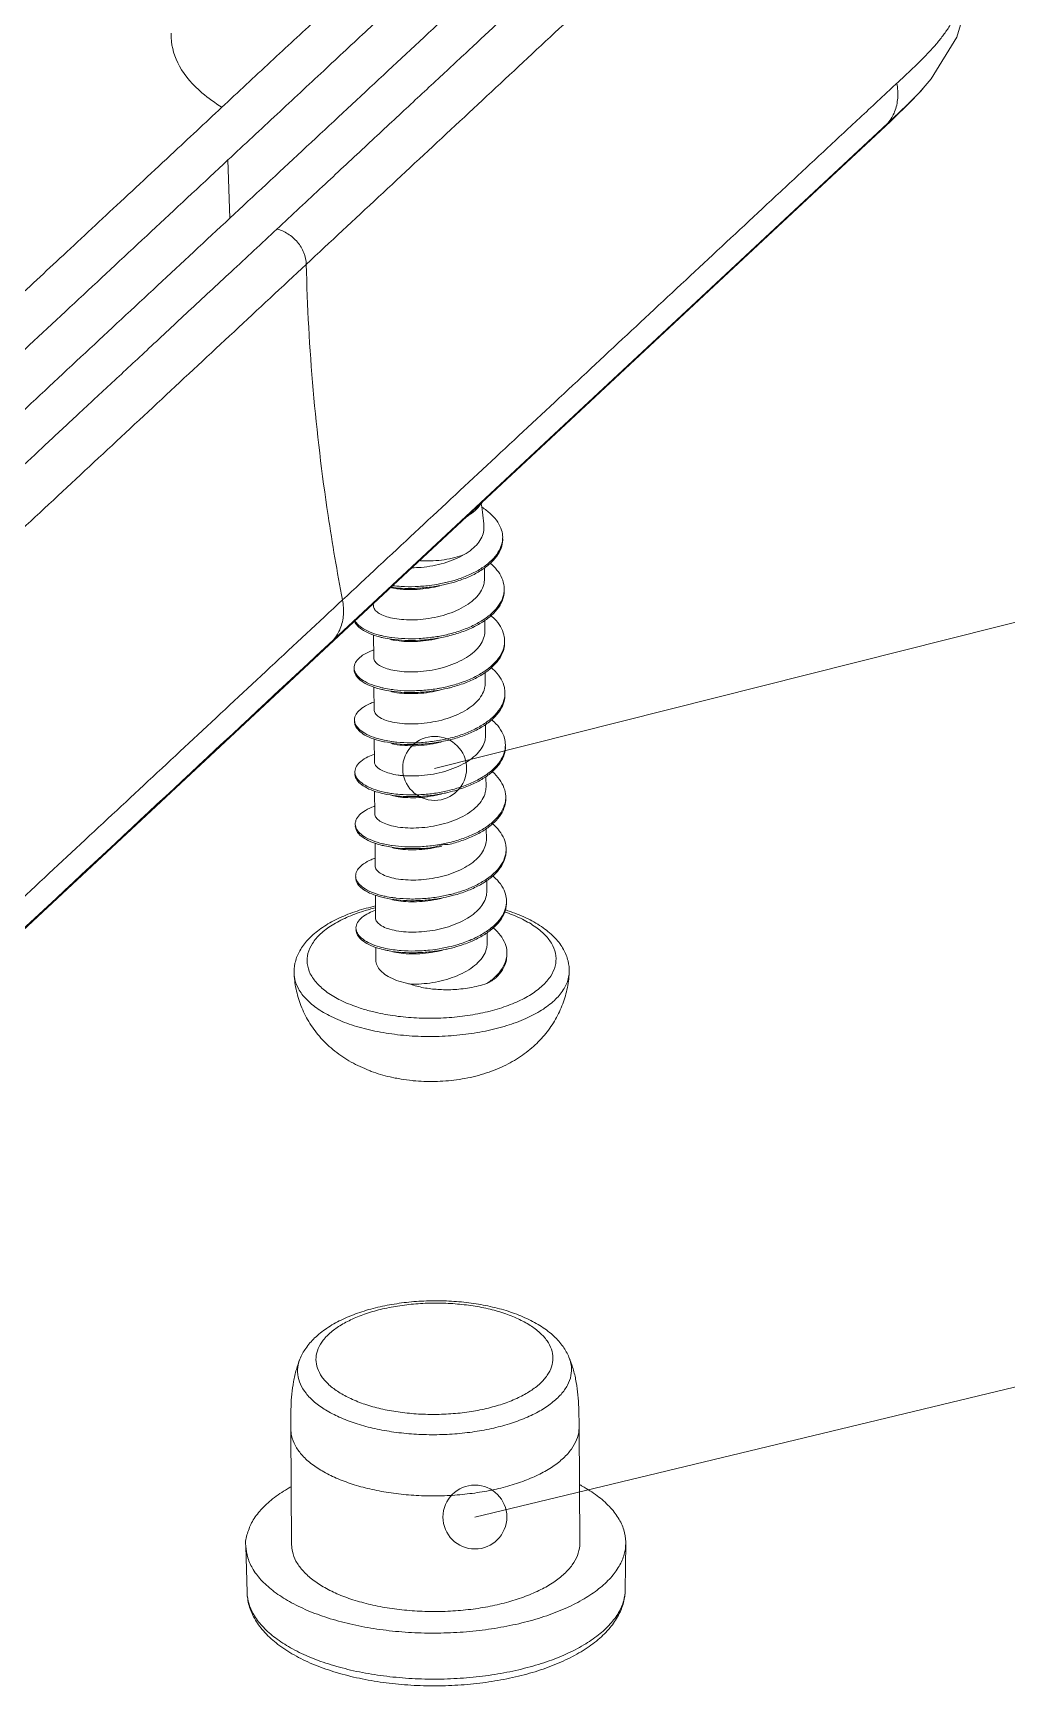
# Model space of a CAD drawing. Header units: millimetres. Extents: x 1204 to 1781, y 423 to 610.
# Drawn here: x 1358.44 to 1366.91, y 438.51 to 452.89 of the extents above; entities that cross this region are included whole.
import ezdxf

# ---------------------------------------------------------------- set-up
doc = ezdxf.new("R2010")
doc.units = ezdxf.units.MM
doc.layers.add('dim', color=82, linetype='Continuous', lineweight=9)
doc.layers.add('from', color=7, linetype='Continuous', lineweight=13)
doc.dimstyles.new('ISO', dxfattribs={"dimscale": 0.6, "dimtxt": 2.5, "dimasz": 2.5, "dimexe": 1.25, "dimexo": 0.625, "dimtad": 0, "dimdsep": 46, "dimtxsty": 'Standard', "dimblk": 'OPEN', "dimcen": 0, "dimclrd": 4, "dimclre": 4, "dimadec": 0, "dimazin": 0, "dimtfac": 1, "dimtofl": 0, "dimtmove": 0, "dimatfit": 3, "dimfxl": 1, "dimarcsym": 0})

# ---------------------------------------------------------------- blocks, each defined once
blk = doc.blocks.new('_Open')
at = {"color": 0, "linetype": 'ByBlock', "lineweight": -2}
for p, q in [((-1, 0.167), (0, 0)), ((-1, -0.167), (0, 0)), ((0, 0), (-1, 0))]:
    blk.add_line(p, q, dxfattribs=at)
blk = doc.blocks.new('*u6')
at = {"color": 7, "linetype": 'Continuous'}
for p, q in [((24.8, 40.766), (24.997, 41.434)), ((24.411, 40.133), (24.8, 40.766)), ((24.259, 39.955), (24.411, 40.133)), ((24.115, 39.801), (24.283, 39.981)), ((24.259, 39.955), (24.283, 39.981)), ((23.788, 39.481), (24.115, 39.801)), ((21.093, 36.968), (23.788, 39.481)), ((23.518, 39.242), (23.749, 39.458)), ((23.749, 39.458), (23.622, 39.325)), ((15.288, 31.572), (23.518, 39.242)), ((23.622, 39.325), (23.621, 39.325)), ((13.676, 38.895), (13.705, 38.006)), ((21.093, 36.968), (6.692, 23.547)), ((17.496, 33.616), (17.496, 33.591)), ((17.592, 32.501), (17.591, 32.67)), ((15.895, 32.091), (15.894, 32.123)), ((17.597, 31.706), (17.596, 31.865)), ((15.288, 31.572), (15.15, 31.444)), ((15.157, 31.436), (15.288, 31.572)), ((15.9, 31.297), (15.898, 31.644)), ((17.603, 30.912), (17.602, 31.073)), ((15.906, 30.503), (15.904, 30.849)), ((17.609, 30.118), (17.608, 30.279)), ((15.912, 29.708), (15.909, 30.053)), ((17.615, 29.323), (17.614, 29.485)), ((15.918, 28.914), (15.915, 29.26)), ((16.061, 29.218), (16.102, 29.21)), ((16.176, 29.192), (16.275, 29.173)), ((17.62, 28.529), (17.619, 28.688)), ((15.923, 28.12), (15.921, 28.467)), ((17.626, 27.735), (17.625, 27.896)), ((15.929, 27.325), (15.927, 27.671)), ((17.632, 26.94), (17.631, 27.102)), ((15.934, 26.68), (15.932, 26.877)), ((16.15, 24.898), (16.23, 24.881)), ((16.488, 24.842), (16.505, 24.84)), ((14.648, 17.756), (14.636, 19.521)), ((19.048, 17.788), (19.035, 19.553)), ((13.968, 17.029), (13.949, 17.738)), ((19.739, 17.071), (19.748, 17.78))]:
    blk.add_line(p, q, dxfattribs=at)
for centre, radius, start, end in [((20.151, 43.763), 5.602, 314.2585, 316.0147), ((21.183, 42.768), 4.169, 316.0055, 317.5557), ((15.071, 33.163), 2.516, 3.0777, 11.0499), ((17.497, 33.132), 0.372, 356.4598, 0.4842), ((16.471, 34.721), 2.338, 280.6508, 283.0327), ((17.5, 32.348), 0.393, 356.5035, 0.3308), ((16.398, 33.266), 1.677, 257.9586, 261.9893), ((16.427, 33.454), 1.867, 261.9238, 262.0977), ((16.481, 33.943), 2.355, 280.5205, 282.9984), ((17.503, 31.553), 0.395, 356.5655, 0.3872), ((16.404, 32.47), 1.674, 257.9323, 261.9656), ((16.487, 33.147), 2.353, 280.504, 282.9866), ((17.516, 30.758), 0.388, 353.1751, 0.4798), ((16.411, 31.687), 1.687, 258.0358, 261.9285), ((16.492, 32.357), 2.358, 280.4923, 282.9701), ((17.529, 29.964), 0.381, 356.5531, 0.5015), ((16.425, 30.94), 1.734, 259.2563, 261.8737), ((16.494, 31.581), 2.376, 280.5581, 282.9485), ((17.53, 29.17), 0.386, 356.4771, 0.3525), ((16.503, 30.772), 2.362, 280.533, 282.9422), ((17.526, 28.376), 0.395, 356.5643, 0.3871), ((15.788, 27.967), 0.163, 180.7249, 198.2109), ((16.398, 29.151), 1.53, 257.1649, 257.8745), ((16.427, 29.294), 1.676, 257.9282, 261.956), ((16.51, 29.97), 2.354, 280.5014, 282.9837), ((17.545, 27.581), 0.382, 356.2707, 0.5018), ((16.434, 28.51), 1.687, 258.0185, 261.9064), ((16.512, 29.197), 2.375, 280.5567, 282.9483), ((17.545, 26.787), 0.388, 356.4786, 0.3409), ((15.14, 26.488), 0.455, 183.193, 187.701), ((16.728, 27.741), 1.451, 256.9103, 259.4785), ((17.188, 27.02), 0.822, 314.0059, 314.2663), ((16.578, 28.704), 2.894, 253.1777, 256.9398), ((16.692, 27.239), 2.404, 249.813, 256.96)]:
    blk.add_arc(centre, radius, start, end, dxfattribs=at)
for points, start_tangent, end_tangent in [([(22.809, 48.956), (22.87, 48.915), (23.067, 48.769), (23.263, 48.601), (23.451, 48.406), (23.622, 48.183), (23.746, 47.967), (23.827, 47.767), (23.873, 47.583), (23.893, 47.413), (23.892, 47.256), (23.875, 47.11), (23.845, 46.98), (23.808, 46.863), (23.764, 46.757), (23.717, 46.66), (23.668, 46.574), (23.62, 46.498), (23.572, 46.429), (23.524, 46.365), (23.474, 46.303), (23.419, 46.24), (23.361, 46.177), (23.3, 46.115), (23.237, 46.056), (23.172, 45.994), (23.097, 45.924), (23.01, 45.844), (22.912, 45.753), (22.806, 45.654), (22.695, 45.55), (22.58, 45.443), (22.463, 45.334), (22.34, 45.219), (22.209, 45.097), (22.066, 44.964), (21.908, 44.817), (21.739, 44.659), (21.557, 44.49), (21.361, 44.307), (21.149, 44.109), (20.92, 43.896), (20.674, 43.666), (20.411, 43.421), (20.129, 43.159), (19.826, 42.876), (19.5, 42.572), (19.147, 42.243), (18.766, 41.888), (18.354, 41.505), (17.911, 41.091), (17.433, 40.646), (16.918, 40.166), (16.362, 39.648), (15.763, 39.09), (15.118, 38.488), (14.422, 37.84)], (0.832527, -0.553985), (-0.731534, -0.681805)), ([(22.202, 48.205), (22.198, 48.122), (22.173, 47.979), (22.133, 47.855), (22.084, 47.744), (22.026, 47.642), (21.958, 47.542), (21.878, 47.443), (21.788, 47.347), (21.689, 47.252), (21.589, 47.159), (21.489, 47.066), (21.386, 46.971), (21.281, 46.873), (21.177, 46.776), (21.07, 46.675), (20.955, 46.569), (20.828, 46.45), (20.686, 46.318), (20.528, 46.171), (20.355, 46.01), (20.165, 45.833), (19.957, 45.638), (19.727, 45.425), (19.475, 45.19), (19.198, 44.931), (18.893, 44.647), (18.559, 44.336), (18.193, 43.995), (17.795, 43.624), (17.362, 43.22), (16.889, 42.779), (16.364, 42.29), (15.776, 41.742), (15.123, 41.133), (14.418, 40.476), (13.675, 39.784), (12.912, 39.072)], (-0.01252, -0.999922), (-0.731534, -0.681805)), ([(13.676, 38.895), (14.426, 39.594), (15.137, 40.257), (15.812, 40.886), (16.456, 41.486), (17.072, 42.06), (17.665, 42.613), (18.232, 43.141), (18.758, 43.632), (19.228, 44.07), (19.645, 44.458), (20.022, 44.809), (20.363, 45.127), (20.667, 45.411), (20.934, 45.66), (21.172, 45.881), (21.389, 46.084), (21.597, 46.277), (21.8, 46.467), (21.993, 46.647), (22.174, 46.815), (22.349, 46.978), (22.522, 47.14), (22.678, 47.304), (22.809, 47.474), (22.912, 47.646), (22.989, 47.823), (23.04, 48.017), (23.058, 48.24), (23.058, 48.264)], (0.731534, 0.681805), (-0.03715, 0.99931)), ([(23.09, 47.381), (23.076, 47.151), (23.012, 46.913), (22.898, 46.678), (22.737, 46.45), (22.639, 46.34), (22.523, 46.225), (22.254, 45.975), (21.976, 45.715), (21.426, 45.202), (20.874, 44.688), (20.323, 44.174), (19.22, 43.146), (18.117, 42.118), (17.014, 41.09), (15.911, 40.062), (13.705, 38.006)], (0.03689, -0.999319), (-0.731534, -0.681805)), ([(24.398, 46.947), (24.379, 46.677), (24.299, 46.379), (24.157, 46.086), (23.955, 45.8), (23.832, 45.661), (23.694, 45.525), (23.418, 45.268), (23.143, 45.011), (22.591, 44.497), (22.04, 43.983), (21.488, 43.469), (20.386, 42.441), (19.283, 41.413), (18.18, 40.385), (17.077, 39.357), (14.871, 37.301)], (0.024049, -0.999711), (-0.731534, -0.681805)), ([(23.885, 40.064), (23.949, 40.124), (24.012, 40.183), (24.074, 40.24), (24.135, 40.298), (24.196, 40.357), (24.257, 40.418), (24.318, 40.48), (24.38, 40.544), (24.44, 40.61), (24.496, 40.674), (24.548, 40.739), (24.598, 40.804), (24.645, 40.87), (24.69, 40.937), (24.734, 41.008), (24.778, 41.086), (24.823, 41.175), (24.868, 41.275), (24.91, 41.389), (24.949, 41.515), (24.979, 41.654), (25, 41.806), (25.005, 41.971), (25.001, 42.06)], (0.730528, 0.682883), (-0.071809, 0.997418)), ([(13.588, 39.696), (13.279, 39.92), (12.935, 40.328), (12.81, 40.761), (12.811, 40.831)], (-0.85046, 0.526039), (0.05591, 0.998436)), ([(15.424, 32.178), (17.63, 34.234), (18.733, 35.262), (19.836, 36.29), (20.938, 37.318), (22.041, 38.346), (22.593, 38.86), (23.144, 39.374), (23.696, 39.888), (23.884, 40.064)], (0.731534, 0.681805), (0.731884, 0.68143)), ([(23.749, 39.458), (23.852, 39.631), (23.899, 39.838), (23.885, 40.064)], (0.64991, 0.760011), (-0.18901, 0.981975)), ([(23.749, 39.458), (23.813, 39.518), (23.876, 39.576), (23.938, 39.633), (23.999, 39.692), (24.061, 39.751)], (0.730769, 0.682624), (0.715697, 0.698411)), ([(12.912, 39.072), (11.978, 38.202), (11.11, 37.393), (10.303, 36.641), (9.552, 35.941), (8.854, 35.291), (8.206, 34.686), (7.603, 34.124), (7.043, 33.603), (6.523, 33.118), (6.041, 32.669), (5.594, 32.252), (5.181, 31.867), (4.8, 31.512), (4.449, 31.185), (4.128, 30.885), (3.783, 30.607), (3.295, 30.329), (2.622, 30.067), (1.757, 29.854), (0.805, 29.737), (-0.106, 29.721), (-0.891, 29.781), (-1.552, 29.889), (-2.147, 30.025)], (-0.731534, -0.681805), (-0.973611, 0.228214)), ([(13.676, 38.894), (11.47, 36.838), (10.367, 35.81), (9.264, 34.783), (8.161, 33.755), (7.058, 32.727), (6.507, 32.213), (5.955, 31.699), (5.404, 31.185), (5.126, 30.926), (4.858, 30.676), (4.731, 30.564), (4.6, 30.462), (4.308, 30.266), (3.973, 30.083), (3.606, 29.918), (2.774, 29.64), (1.846, 29.443), (0.856, 29.334), (-0.159, 29.318), (-0.662, 29.345), (-1.159, 29.396), (-1.552, 29.454)], (-0.731534, -0.681805), (-0.98628, 0.165083)), ([(-1.557, 28.56), (-1.159, 28.502), (-0.66, 28.451), (-0.155, 28.424), (0.865, 28.44), (1.86, 28.549), (2.793, 28.747), (3.629, 29.026), (3.999, 29.193), (4.335, 29.377), (4.629, 29.573), (4.76, 29.676), (4.888, 29.788), (5.156, 30.038), (5.434, 30.298), (5.985, 30.811), (6.536, 31.325), (7.088, 31.839), (8.191, 32.867), (9.294, 33.895), (10.397, 34.923), (11.499, 35.951), (13.705, 38.006)], (0.98617, -0.165736), (0.731535, 0.681804)), ([(14.422, 37.84), (13.724, 37.189), (13.074, 36.584), (12.47, 36.02), (11.908, 35.496), (11.384, 35.009), (10.897, 34.554), (10.444, 34.132), (10.022, 33.739), (9.63, 33.373), (9.265, 33.033), (8.926, 32.717), (8.61, 32.423), (8.314, 32.147), (8.037, 31.889), (7.779, 31.648), (7.539, 31.424), (7.315, 31.216), (7.108, 31.022), (6.915, 30.843), (6.742, 30.682), (6.587, 30.537), (6.446, 30.405), (6.315, 30.283), (6.191, 30.168), (6.077, 30.062), (5.973, 29.965), (5.878, 29.876), (5.793, 29.796), (5.716, 29.725), (5.647, 29.66), (5.583, 29.602), (5.521, 29.547), (5.458, 29.493), (5.392, 29.439), (5.32, 29.384), (5.243, 29.328), (5.161, 29.271), (5.072, 29.212), (4.977, 29.153), (4.874, 29.092), (4.758, 29.027), (4.625, 28.958), (4.47, 28.882), (4.285, 28.798), (4.07, 28.709), (3.827, 28.618), (3.555, 28.527), (3.248, 28.436), (2.894, 28.345), (2.483, 28.257), (2.017, 28.177), (1.539, 28.115), (1.096, 28.074), (0.7, 28.052), (0.342, 28.042), (0.017, 28.042), (-0.284, 28.049), (-0.562, 28.062), (-0.814, 28.079), (-1.038, 28.099), (-1.235, 28.12), (-1.407, 28.14), (-1.559, 28.161), (-1.697, 28.182), (-1.829, 28.203), (-1.96, 28.226), (-2.091, 28.25), (-2.223, 28.276), (-2.353, 28.304), (-2.483, 28.334), (-2.613, 28.364), (-2.743, 28.394), (-2.872, 28.424), (-3.002, 28.455), (-3.141, 28.487), (-3.294, 28.523)], (-0.731534, -0.681805), (-0.974048, 0.22634)), ([(14.871, 37.301), (14.834, 37.476), (14.736, 37.64), (14.591, 37.767), (14.422, 37.84)], (-0.022348, 0.99975), (-0.973942, 0.226795)), ([(14.871, 37.301), (12.665, 35.245), (11.562, 34.217), (10.459, 33.189), (9.356, 32.161), (8.254, 31.134), (7.702, 30.62), (7.151, 30.106), (6.599, 29.592), (6.323, 29.335), (6.048, 29.078), (5.896, 28.945), (5.731, 28.815), (5.362, 28.569), (4.944, 28.34), (4.48, 28.131), (3.435, 27.782), (2.268, 27.534), (1.023, 27.397), (-0.251, 27.377), (-0.884, 27.412), (-1.507, 27.475), (-2.112, 27.566), (-2.407, 27.623), (-2.695, 27.686), (-3.188, 27.8), (-3.517, 27.877)], (-0.731534, -0.681805), (-0.974047, 0.226345)), ([(15.424, 32.178), (15.204, 33.469), (14.871, 37.301)], (-0.188205, 0.98213), (-0.022348, 0.99975)), ([(17.326, 33.453), (17.393, 33.499), (17.496, 33.591)], (0.84906, 0.528296), (0.678429, 0.734666)), ([(17.496, 33.591), (17.556, 33.667)], (0.678429, 0.734666), (0.540358, 0.841435)), ([(17.869, 33.135), (17.852, 33.244), (17.795, 33.365), (17.7, 33.479), (17.571, 33.582), (17.548, 33.597)], (-0.008309, 0.999965), (-0.844996, 0.534772)), ([(16.999, 32.443), (17.174, 32.491), (17.366, 32.565), (17.535, 32.655), (17.674, 32.758), (17.778, 32.872), (17.843, 32.994), (17.868, 33.109)], (0.974215, 0.225621), (0.06169, 0.998095)), ([(17.005, 32.418), (17.175, 32.465), (17.367, 32.538), (17.535, 32.628), (17.674, 32.732), (17.778, 32.846), (17.844, 32.967), (17.869, 33.093), (17.869, 33.109)], (0.973546, 0.22849), (-0.008309, 0.999965)), ([(17.583, 33.298), (17.581, 33.239), (17.55, 33.136), (17.488, 33.04), (17.398, 32.951), (17.283, 32.871)], (0.053137, -0.998587), (-0.86264, -0.505819)), ([(17.283, 32.871), (17.137, 32.799), (16.974, 32.742), (16.801, 32.7), (16.626, 32.676), (16.481, 32.669)], (-0.86264, -0.505819), (-0.999942, -0.010799)), ([(17.283, 32.871), (17.139, 32.825), (16.978, 32.793), (16.807, 32.777), (16.634, 32.777), (16.6, 32.779)], (-0.928693, -0.37085), (-0.997498, 0.070689)), ([(17.893, 32.35), (17.891, 32.383), (17.857, 32.512), (17.781, 32.635), (17.679, 32.738)], (-0.00588, 0.999983), (-0.764456, 0.644676)), ([(16.159, 32.368), (16.22, 32.356), (16.286, 32.346), (16.356, 32.34)], (0.974067, -0.22626), (0.997904, -0.064713)), ([(16.164, 32.373), (16.321, 32.358), (16.531, 32.355), (16.749, 32.372), (16.966, 32.409), (17.005, 32.418)], (0.990585, -0.136898), (0.973546, 0.22849)), ([(16.19, 32.396), (16.32, 32.384), (16.531, 32.382), (16.749, 32.399), (16.904, 32.423)], (0.992381, -0.123204), (0.982745, 0.184965)), ([(16.356, 32.34), (16.52, 32.338), (16.696, 32.353), (16.871, 32.385), (16.908, 32.394)], (0.997904, -0.064713), (0.968584, 0.248686)), ([(17.592, 32.501), (17.58, 32.412), (17.533, 32.304), (17.452, 32.204), (17.34, 32.114), (17.201, 32.034), (17.042, 31.969), (16.873, 31.921), (16.698, 31.89), (16.524, 31.875), (16.359, 31.878)], (0.00603, -0.999982), (-0.997819, 0.066006)), ([(17.011, 31.648), (17.037, 31.654), (17.247, 31.717), (17.438, 31.798), (17.602, 31.895), (17.734, 32.005), (17.828, 32.126), (17.881, 32.253), (17.892, 32.324)], (0.974346, 0.225056), (0.06089, 0.998144)), ([(17.016, 31.623), (17.037, 31.628), (17.247, 31.69), (17.438, 31.771), (17.603, 31.868), (17.734, 31.979), (17.829, 32.1), (17.882, 32.227), (17.893, 32.324)], (0.973876, 0.227078), (-0.00588, 0.999983)), ([(15.424, 32.178), (13.218, 30.122), (12.115, 29.094), (11.012, 28.067), (9.909, 27.039), (8.807, 26.011), (8.255, 25.497), (7.704, 24.983), (7.152, 24.469), (6.963, 24.293)], (-0.731534, -0.681805), (-0.731185, -0.68218)), ([(15.288, 31.572), (15.391, 31.745), (15.438, 31.952), (15.424, 32.178)], (0.650003, 0.759932), (-0.188205, 0.98213)), ([(16.359, 31.878), (16.219, 31.894), (16.099, 31.923), (16.003, 31.962), (15.936, 32.008), (15.901, 32.06), (15.895, 32.091)], (-0.997819, 0.066006), (-0.013631, 0.999907)), ([(15.606, 31.856), (15.636, 31.803), (15.716, 31.73), (15.835, 31.666), (15.988, 31.614), (16.043, 31.601)], (0.349807, -0.936822), (0.977029, -0.213107)), ([(15.614, 31.864), (15.636, 31.829), (15.716, 31.756), (15.834, 31.692), (15.988, 31.641), (16.048, 31.627)], (0.454912, -0.890537), (0.977756, -0.209747)), ([(17.899, 31.556), (17.894, 31.613), (17.852, 31.741), (17.769, 31.863), (17.688, 31.941)], (-0.006775, 0.999977), (-0.761418, 0.648262)), ([(16.043, 31.601), (16.17, 31.579), (16.374, 31.561), (16.592, 31.563), (16.816, 31.585), (17.016, 31.623)], (0.977029, -0.213107), (0.973876, 0.227078)), ([(16.158, 31.575), (16.213, 31.563), (16.361, 31.546)], (0.972641, -0.232312), (0.997819, -0.066006)), ([(16.17, 31.605), (16.374, 31.588), (16.592, 31.589), (16.816, 31.612), (16.911, 31.627)], (0.990504, -0.137487), (0.983165, 0.182719)), ([(16.361, 31.546), (16.526, 31.543), (16.7, 31.557), (16.875, 31.589), (16.917, 31.599)], (0.997819, -0.066006), (0.969138, 0.246521)), ([(17.597, 31.707), (17.587, 31.622), (17.541, 31.513), (17.46, 31.413), (17.348, 31.321), (17.211, 31.242), (17.053, 31.176), (16.882, 31.127), (16.704, 31.095), (16.53, 31.081), (16.365, 31.083)], (0.00605, -0.999982), (-0.997819, 0.066006)), ([(15.15, 31.444), (11.057, 27.628), (8.941, 25.657), (7.884, 24.671), (7.355, 24.178), (6.826, 23.686)], (-0.731536, -0.681803), (-0.732118, -0.681178)), ([(15.899, 31.414), (15.854, 31.397), (15.731, 31.333), (15.648, 31.259), (15.606, 31.18), (15.602, 31.142)], (-0.940252, -0.340478), (0.008611, -0.999963)), ([(16.365, 31.083), (16.224, 31.1), (16.104, 31.129), (16.009, 31.167), (15.942, 31.214), (15.906, 31.265), (15.901, 31.297)], (-0.997819, 0.066006), (-0.013631, 0.999907)), ([(17.016, 30.854), (17.082, 30.87), (17.289, 30.936), (17.476, 31.02), (17.635, 31.12), (17.76, 31.232), (17.847, 31.355), (17.892, 31.483), (17.898, 31.529)], (0.974387, 0.224879), (0.059898, 0.998205)), ([(17.021, 30.828), (17.082, 30.843), (17.289, 30.909), (17.476, 30.993), (17.635, 31.093), (17.76, 31.206), (17.847, 31.328), (17.892, 31.456), (17.899, 31.529)], (0.973872, 0.227099), (-0.006775, 0.999977)), ([(15.602, 31.142), (15.608, 31.099)], (0.008611, -0.999963), (0.276115, -0.961125)), ([(15.602, 31.115), (15.608, 31.073), (15.653, 30.995), (15.741, 30.923), (15.866, 30.861), (16.025, 30.812), (16.049, 30.807)], (0.008611, -0.999963), (0.977047, -0.213022)), ([(15.608, 31.099), (15.653, 31.021), (15.74, 30.949), (15.866, 30.887), (16.025, 30.839), (16.053, 30.832)], (0.276115, -0.961125), (0.977691, -0.210049)), ([(17.904, 30.761), (17.895, 30.842), (17.846, 30.969), (17.755, 31.09), (17.694, 31.147)], (-0.008081, 0.999967), (-0.761502, 0.648163)), ([(16.049, 30.807), (16.212, 30.78), (16.419, 30.766), (16.639, 30.771), (16.863, 30.797), (17.021, 30.828)], (0.977047, -0.213022), (0.973872, 0.227099)), ([(16.164, 30.781), (16.219, 30.769), (16.367, 30.751)], (0.97265, -0.232275), (0.997819, -0.066006)), ([(16.169, 30.812), (16.211, 30.806), (16.419, 30.792), (16.638, 30.798), (16.862, 30.823), (16.916, 30.833)], (0.990044, -0.140755), (0.983213, 0.182461)), ([(16.367, 30.751), (16.532, 30.749), (16.707, 30.763), (16.885, 30.795), (16.922, 30.804)], (0.997819, -0.066006), (0.969139, 0.246516)), ([(17.603, 30.912), (17.594, 30.831), (17.549, 30.724), (17.471, 30.623), (17.359, 30.53), (17.221, 30.449), (17.065, 30.384), (16.895, 30.335), (16.715, 30.302), (16.536, 30.287), (16.371, 30.289)], (0.005799, -0.999983), (-0.997819, 0.066006)), ([(15.904, 30.62), (15.834, 30.592), (15.719, 30.525), (15.643, 30.451), (15.609, 30.371), (15.607, 30.348)], (-0.940307, -0.340329), (0.015068, -0.999886)), ([(17.021, 30.059), (17.127, 30.086), (17.331, 30.156), (17.513, 30.243), (17.666, 30.345), (17.785, 30.46), (17.864, 30.583), (17.902, 30.712)], (0.974445, 0.224624), (0.119177, 0.992873)), ([(17.027, 30.034), (17.127, 30.06), (17.331, 30.129), (17.513, 30.216), (17.666, 30.318), (17.785, 30.433), (17.864, 30.557), (17.902, 30.686), (17.904, 30.735)], (0.973881, 0.227059), (-0.008081, 0.999967)), ([(15.607, 30.348), (15.619, 30.29)], (0.015068, -0.999886), (0.361487, -0.932377)), ([(15.608, 30.321), (15.619, 30.264), (15.672, 30.187), (15.766, 30.116), (15.898, 30.057), (16.055, 30.012)], (0.015068, -0.999886), (0.977118, -0.2127)), ([(15.619, 30.29), (15.672, 30.213), (15.766, 30.143), (15.898, 30.083), (16.062, 30.037)], (0.361487, -0.932377), (0.978106, -0.208107)), ([(16.371, 30.289), (16.221, 30.307), (16.093, 30.34), (15.995, 30.384), (15.934, 30.435), (15.907, 30.491), (15.906, 30.503)], (-0.997819, 0.066006), (0.008536, 0.999964)), ([(17.91, 29.967), (17.895, 30.071), (17.838, 30.197), (17.74, 30.316), (17.7, 30.352)], (-0.008602, 0.999963), (-0.760667, 0.649142)), ([(16.055, 30.012), (16.063, 30.011), (16.254, 29.981), (16.464, 29.971), (16.685, 29.98), (16.909, 30.01), (17.027, 30.034)], (0.977118, -0.2127), (0.973881, 0.227059)), ([(16.175, 30.017), (16.254, 30.008), (16.464, 29.997), (16.685, 30.006), (16.909, 30.036), (16.922, 30.038)], (0.989978, -0.141223), (0.983246, 0.182284)), ([(16.376, 29.495), (16.542, 29.492), (16.721, 29.507), (16.9, 29.54), (17.07, 29.589), (17.228, 29.656), (17.368, 29.737), (17.478, 29.831), (17.556, 29.931), (17.6, 30.038), (17.609, 30.118)], (0.997819, -0.066006), (-0.00593, 0.999982)), ([(15.91, 29.826), (15.811, 29.784), (15.705, 29.715), (15.638, 29.64), (15.613, 29.56), (15.613, 29.553)], (-0.940562, -0.339622), (0.012018, -0.999928)), ([(16.17, 29.986), (16.223, 29.975), (16.373, 29.957)], (0.972663, -0.232222), (0.997819, -0.066006)), ([(16.373, 29.957), (16.538, 29.954), (16.717, 29.969), (16.897, 30.002), (16.928, 30.01)], (0.997819, -0.066006), (0.969139, 0.246515)), ([(17.027, 29.265), (17.171, 29.303), (17.371, 29.376), (17.549, 29.466), (17.696, 29.571), (17.808, 29.687), (17.88, 29.812), (17.909, 29.941)], (0.974508, 0.224352), (0.060281, 0.998181)), ([(17.033, 29.24), (17.171, 29.277), (17.372, 29.349), (17.549, 29.439), (17.696, 29.544), (17.808, 29.661), (17.88, 29.786), (17.91, 29.915), (17.91, 29.941)], (0.973895, 0.226999), (-0.008602, 0.999963)), ([(15.613, 29.553), (15.616, 29.528)], (0.012018, -0.999928), (0.18131, -0.983426)), ([(15.613, 29.527), (15.632, 29.453), (15.693, 29.377), (15.795, 29.309), (15.933, 29.252), (16.061, 29.218)], (0.011856, -0.99993), (0.977113, -0.212722)), ([(15.616, 29.528), (15.632, 29.48), (15.693, 29.404), (15.795, 29.336), (15.932, 29.279), (16.102, 29.236)], (0.18131, -0.983426), (0.982405, -0.186763)), ([(16.273, 29.505), (16.144, 29.532), (16.039, 29.57), (15.964, 29.616), (15.922, 29.667), (15.912, 29.708)], (-0.98997, 0.141276), (-0.021175, 0.999776)), ([(17.916, 29.173), (17.916, 29.185), (17.889, 29.313), (17.82, 29.437), (17.712, 29.553), (17.708, 29.556)], (-0.006323, 0.99998), (-0.759175, 0.650886)), ([(16.376, 29.495), (16.341, 29.498), (16.306, 29.501), (16.273, 29.505)], (-0.997819, 0.066006), (-0.98997, 0.141276)), ([(17.615, 29.323), (17.604, 29.239), (17.558, 29.13), (17.478, 29.031), (17.366, 28.938), (17.226, 28.857), (17.067, 28.792), (16.898, 28.744), (16.723, 28.712), (16.547, 28.698), (16.382, 28.7)], (0.005988, -0.999982), (-0.997819, 0.066006)), ([(15.917, 29.032), (15.907, 29.028), (15.776, 28.967), (15.683, 28.896), (15.63, 28.818), (15.619, 28.759)], (-0.940576, -0.339582), (-0.000797, -1)), ([(16.102, 29.21), (16.297, 29.184), (16.509, 29.176), (16.732, 29.189), (16.955, 29.223), (17.033, 29.24)], (0.982405, -0.186763), (0.973895, 0.226999)), ([(16.18, 29.223), (16.297, 29.21), (16.509, 29.203), (16.731, 29.216), (16.93, 29.244)], (0.989909, -0.141705), (0.983056, 0.183304)), ([(16.275, 29.173), (16.309, 29.169), (16.343, 29.165), (16.379, 29.163)], (0.98997, -0.141276), (0.997819, -0.066006)), ([(16.379, 29.163), (16.545, 29.16), (16.723, 29.175), (16.902, 29.208), (16.934, 29.216)], (0.997819, -0.066006), (0.969138, 0.246518)), ([(17.032, 28.47), (17.243, 28.53), (17.436, 28.608), (17.603, 28.702), (17.74, 28.811), (17.839, 28.929), (17.899, 29.055), (17.915, 29.147)], (0.974571, 0.224077), (0.061282, 0.998121)), ([(17.039, 28.445), (17.246, 28.505), (17.439, 28.583), (17.606, 28.677), (17.742, 28.786), (17.841, 28.905), (17.9, 29.031), (17.916, 29.146)], (0.97389, 0.22702), (-0.006233, 0.999981)), ([(16.382, 28.7), (16.234, 28.718), (16.109, 28.75), (16.012, 28.793), (15.948, 28.843), (15.919, 28.899), (15.918, 28.914)], (-0.997819, 0.066006), (0.008494, 0.999964)), ([(17.922, 28.378), (17.917, 28.435), (17.876, 28.562), (17.793, 28.684), (17.712, 28.763)], (-0.006775, 0.999977), (-0.760757, 0.649037)), ([(15.619, 28.759), (15.62, 28.738), (15.621, 28.734)], (-0.000797, -1), (0.172151, -0.985071)), ([(15.619, 28.732), (15.621, 28.709), (15.655, 28.63), (15.732, 28.557), (15.847, 28.493), (15.997, 28.441), (16.066, 28.424)], (-0.000447, -1), (0.977037, -0.213069)), ([(15.621, 28.734), (15.654, 28.659), (15.729, 28.585), (15.844, 28.52), (15.993, 28.468), (16.072, 28.449)], (0.172151, -0.985071), (0.977819, -0.209453)), ([(17.62, 28.529), (17.618, 28.487), (17.589, 28.385), (17.529, 28.287), (17.44, 28.195), (17.324, 28.113), (17.188, 28.043), (17.036, 27.985), (16.873, 27.943), (16.707, 27.915), (16.543, 27.903), (16.388, 27.906)], (0.007762, -0.99997), (-0.997819, 0.066006)), ([(16.066, 28.424), (16.176, 28.404), (16.377, 28.384), (16.593, 28.384), (16.815, 28.404), (17.036, 28.445), (17.039, 28.445)], (0.977037, -0.213069), (0.97389, 0.22702)), ([(16.072, 28.449), (16.172, 28.431), (16.184, 28.429)], (0.977819, -0.209453), (0.989828, -0.142266)), ([(16.181, 28.398), (16.236, 28.386), (16.384, 28.368)], (0.97264, -0.232317), (0.997819, -0.066006)), ([(16.184, 28.429), (16.373, 28.411), (16.588, 28.411), (16.811, 28.43), (16.934, 28.45)], (0.989828, -0.142266), (0.983129, 0.182911)), ([(16.384, 28.368), (16.549, 28.366), (16.725, 28.38), (16.901, 28.412), (16.94, 28.421)], (0.997819, -0.066006), (0.969137, 0.246521)), ([(17.039, 27.676), (17.112, 27.694), (17.317, 27.76), (17.502, 27.844), (17.66, 27.944), (17.784, 28.056), (17.87, 28.178), (17.915, 28.305), (17.921, 28.352)], (0.974397, 0.224835), (0.059918, 0.998203)), ([(17.044, 27.651), (17.12, 27.67), (17.325, 27.737), (17.509, 27.821), (17.665, 27.921), (17.788, 28.034), (17.873, 28.156), (17.916, 28.283), (17.922, 28.352)], (0.973874, 0.227088), (-0.007023, 0.999975)), ([(15.922, 28.237), (15.863, 28.214), (15.745, 28.149), (15.665, 28.075), (15.628, 27.996), (15.625, 27.964)], (-0.940261, -0.340453), (0.012014, -0.999928)), ([(15.924, 28.12), (15.925, 28.103), (15.954, 28.048), (16.018, 27.998), (16.114, 27.955), (16.24, 27.924), (16.388, 27.906)], (-0.008269, -0.999966), (0.997819, -0.066006)), ([(15.625, 27.938), (15.634, 27.886), (15.684, 27.808), (15.776, 27.738), (15.904, 27.678), (16.065, 27.631), (16.072, 27.629)], (0.013549, -0.999908), (0.97708, -0.212872)), ([(15.633, 27.916), (15.681, 27.838), (15.771, 27.767), (15.898, 27.706), (16.058, 27.659)], (0.313098, -0.949721), (0.975008, -0.22217)), ([(17.927, 27.584), (17.913, 27.685), (17.857, 27.811), (17.761, 27.929), (17.717, 27.969)], (-0.008591, 0.999963), (-0.761202, 0.648515)), ([(15.927, 27.507), (15.787, 27.472), (15.507, 27.38), (15.257, 27.264), (15.043, 27.125), (14.875, 26.969), (14.761, 26.802), (14.699, 26.633), (14.686, 26.463)], (-0.974912, -0.222591), (0.058007, -0.998316)), ([(16.072, 27.629), (16.253, 27.6), (16.461, 27.588), (16.68, 27.595), (16.902, 27.622), (17.044, 27.651)], (0.97708, -0.212872), (0.973874, 0.227088)), ([(16.187, 27.603), (16.242, 27.592), (16.39, 27.574)], (0.972642, -0.232309), (0.997819, -0.066006)), ([(16.192, 27.634), (16.245, 27.628), (16.452, 27.614), (16.671, 27.621), (16.894, 27.647), (16.939, 27.655)], (0.990026, -0.140883), (0.983221, 0.18242)), ([(16.39, 27.574), (16.555, 27.571), (16.729, 27.586), (16.904, 27.617), (16.945, 27.627)], (0.997819, -0.066006), (0.969138, 0.24652)), ([(17.626, 27.735), (17.624, 27.692), (17.595, 27.59), (17.535, 27.492), (17.445, 27.401), (17.33, 27.319), (17.194, 27.248), (17.041, 27.191), (16.879, 27.148), (16.713, 27.121), (16.549, 27.109), (16.394, 27.112)], (0.007762, -0.99997), (-0.997819, 0.066006)), ([(17.044, 26.882), (17.19, 26.921), (17.39, 26.993), (17.566, 27.083), (17.713, 27.187), (17.824, 27.303), (17.896, 27.427), (17.927, 27.556)], (0.974512, 0.224334), (0.065215, 0.997871)), ([(17.05, 26.856), (17.203, 26.898), (17.401, 26.971), (17.576, 27.062), (17.72, 27.167), (17.83, 27.283), (17.899, 27.408), (17.927, 27.536), (17.927, 27.557)], (0.973899, 0.226981), (-0.008501, 0.999964)), ([(15.927, 27.479), (15.746, 27.429), (15.486, 27.331), (15.264, 27.214), (15.089, 27.081), (14.966, 26.936), (14.897, 26.783), (14.886, 26.627), (14.933, 26.473), (15.036, 26.326), (15.192, 26.189), (15.396, 26.068), (15.643, 25.966), (15.74, 25.934)], (-0.971732, -0.236088), (0.956959, -0.290223)), ([(15.928, 27.443), (15.824, 27.398), (15.719, 27.33), (15.653, 27.254), (15.63, 27.174), (15.63, 27.17)], (-0.940605, -0.339502), (0.010112, -0.999949)), ([(17.901, 27.415), (17.925, 27.407), (18.171, 27.304), (18.376, 27.183), (18.532, 27.046), (18.635, 26.899), (18.681, 26.745), (18.67, 26.589), (18.602, 26.437), (18.478, 26.292), (18.303, 26.158), (18.082, 26.041), (17.821, 25.944), (17.529, 25.869), (17.214, 25.819), (16.886, 25.795), (16.555, 25.798), (16.231, 25.828), (15.924, 25.885)], (0.947889, -0.318601), (-0.973942, 0.226795)), ([(15.929, 27.325), (15.93, 27.312), (15.958, 27.256), (16.02, 27.205), (16.117, 27.162), (16.245, 27.13), (16.394, 27.112)], (-0.00926, -0.999957), (0.997819, -0.066006)), ([(18.885, 26.493), (18.867, 26.668), (18.798, 26.843), (18.672, 27.014), (18.488, 27.173), (18.256, 27.31), (17.987, 27.421), (17.908, 27.447)], (0.043559, 0.999051), (-0.954639, 0.297765)), ([(15.63, 27.17), (15.633, 27.145)], (0.010112, -0.999949), (0.181422, -0.983405)), ([(15.63, 27.144), (15.63, 27.142), (15.654, 27.062), (15.719, 26.987), (15.824, 26.92), (15.965, 26.864), (16.078, 26.835)], (0.005831, -0.999983), (0.977099, -0.212785)), ([(15.633, 27.145), (15.651, 27.094), (15.713, 27.018), (15.816, 26.951), (15.955, 26.894), (16.084, 26.86)], (0.181422, -0.983405), (0.978033, -0.208451)), ([(17.933, 26.79), (17.933, 26.806), (17.905, 26.935), (17.834, 27.058), (17.726, 27.173)], (-0.006108, 0.999981), (-0.75866, 0.651487)), ([(16.078, 26.835), (16.137, 26.823), (16.333, 26.799), (16.546, 26.794), (16.767, 26.808), (16.989, 26.843), (17.05, 26.856)], (0.977099, -0.212785), (0.973899, 0.226981)), ([(16.193, 26.809), (16.246, 26.798), (16.396, 26.779)], (0.972657, -0.232245), (0.997819, -0.066006)), ([(16.197, 26.84), (16.32, 26.826), (16.532, 26.82), (16.753, 26.833), (16.947, 26.861)], (0.989896, -0.141799), (0.983059, 0.183288)), ([(16.396, 26.779), (16.561, 26.777), (16.736, 26.791), (16.915, 26.824), (16.951, 26.833)], (0.997819, -0.066006), (0.969139, 0.246515)), ([(17.632, 26.94), (17.626, 26.874), (17.587, 26.769), (17.516, 26.669), (17.414, 26.577), (17.285, 26.496), (17.136, 26.428), (16.973, 26.375), (16.801, 26.338), (16.629, 26.318), (16.463, 26.314)], (0.006475, -0.999979), (-0.999677, 0.025432)), ([(17.761, 26.432), (17.86, 26.551), (17.917, 26.677), (17.932, 26.763)], (0.716101, 0.697996), (0.061271, 0.998121)), ([(17.771, 26.414), (17.866, 26.534), (17.92, 26.66), (17.933, 26.763)], (0.704796, 0.70941), (-0.005853, 0.999983)), ([(18.885, 26.493), (18.87, 26.395), (18.794, 26.226), (18.658, 26.066), (18.464, 25.918), (18.22, 25.789), (17.932, 25.681), (17.609, 25.598), (17.261, 25.543), (16.899, 25.517), (16.533, 25.52), (16.175, 25.554), (15.835, 25.616)], (-0.044438, -0.999012), (-0.973942, 0.226795)), ([(16.399, 26.328), (16.249, 26.372), (16.123, 26.431), (16.026, 26.501), (15.962, 26.579), (15.935, 26.661), (15.934, 26.68)], (-0.973942, 0.226795), (-0.003543, 0.999994)), ([(16.505, 24.84), (16.831, 24.828), (17.166, 24.854), (17.502, 24.922), (17.816, 25.032), (18.08, 25.17), (18.312, 25.34), (18.505, 25.535), (18.66, 25.751), (18.774, 25.981), (18.85, 26.229), (18.885, 26.493)], (0.995487, -0.094895), (0.043559, 0.999051)), ([(14.686, 26.463), (14.722, 26.208), (14.803, 25.955), (14.927, 25.714), (15.095, 25.492), (15.306, 25.293), (15.556, 25.125), (15.833, 24.995), (15.863, 24.983)], (0.058007, -0.998316), (0.938133, -0.346275)), ([(14.689, 26.427), (14.74, 26.267), (14.853, 26.104), (15.026, 25.953), (15.252, 25.819), (15.524, 25.705), (15.835, 25.616)], (0.133977, -0.990984), (0.973942, -0.226795)), ([(16.463, 26.314), (16.558, 26.284), (16.663, 26.26), (16.772, 26.243), (16.881, 26.233), (16.991, 26.228), (17.107, 26.23), (17.231, 26.24), (17.365, 26.258), (17.5, 26.286), (17.626, 26.323)], (0.938571, -0.345087), (0.948545, 0.316643)), ([(17.626, 26.323), (17.759, 26.429)], (0.829352, 0.558726), (0.719266, 0.694734)), ([(17.626, 26.323), (17.666, 26.344), (17.703, 26.367), (17.738, 26.39), (17.771, 26.414)], (0.890327, 0.455321), (0.784328, 0.620346)), ([(16.23, 24.881), (16.319, 24.864), (16.488, 24.842)], (0.980648, -0.195781), (0.995186, -0.098004)), ([(17.716, 21.386), (17.426, 21.441), (17.126, 21.472), (16.82, 21.481), (16.514, 21.468), (16.215, 21.431), (15.926, 21.373), (15.654, 21.291), (15.404, 21.187), (15.182, 21.06), (14.999, 20.913), (14.862, 20.754), (14.774, 20.591)], (-0.973942, 0.226795), (-0.372206, -0.92815)), ([(16.009, 19.833), (15.767, 19.901), (15.551, 19.987), (15.367, 20.087), (15.218, 20.2), (15.109, 20.322), (15.042, 20.451), (15.019, 20.584), (15.041, 20.717), (15.107, 20.848), (15.215, 20.972), (15.363, 21.086), (15.547, 21.189), (15.762, 21.277), (16.004, 21.348), (16.266, 21.401), (16.542, 21.434), (16.825, 21.446), (17.108, 21.437), (17.384, 21.408), (17.646, 21.359)], (-0.973942, 0.226795), (0.973942, -0.226795)), ([(17.646, 21.359), (17.888, 21.291), (18.104, 21.205), (18.289, 21.105), (18.438, 20.992), (18.547, 20.87), (18.614, 20.741), (18.636, 20.608), (18.615, 20.475), (18.549, 20.344), (18.441, 20.22), (18.293, 20.106), (18.109, 20.003), (17.893, 19.915), (17.652, 19.844), (17.39, 19.791), (17.114, 19.758), (16.831, 19.746), (16.548, 19.755), (16.272, 19.784), (16.009, 19.833)], (0.973942, -0.226795), (-0.973942, 0.226795)), ([(18.881, 20.62), (18.79, 20.783), (18.651, 20.941), (18.464, 21.086), (18.24, 21.209), (17.988, 21.309), (17.716, 21.386)], (-0.385594, 0.922669), (-0.973942, 0.226795)), ([(14.774, 20.591), (14.72, 20.433), (14.677, 20.247), (14.651, 20.058), (14.638, 19.868), (14.635, 19.683), (14.636, 19.521)], (-0.37215, -0.928173), (0.007176, -0.999974)), ([(15.883, 19.538), (15.615, 19.612), (15.375, 19.705), (15.167, 19.814), (14.997, 19.936), (14.867, 20.069), (14.781, 20.209), (14.741, 20.355), (14.747, 20.502), (14.774, 20.591)], (-0.973942, 0.226795), (0.37225, 0.928132)), ([(18.881, 20.62), (18.917, 20.485), (18.911, 20.338), (18.858, 20.193), (18.76, 20.053), (18.618, 19.921), (18.437, 19.8), (18.219, 19.693), (17.971, 19.603), (17.697, 19.53), (17.404, 19.478), (17.098, 19.446), (16.786, 19.437), (16.475, 19.449), (16.171, 19.483), (15.883, 19.538)], (0.384813, -0.922994), (-0.973942, 0.226795)), ([(19.035, 19.553), (19.034, 19.714), (19.028, 19.9), (19.012, 20.091), (18.983, 20.282), (18.937, 20.466), (18.881, 20.62)], (-0.00729, 0.999973), (-0.385527, 0.922696)), ([(14.636, 19.521), (14.647, 19.42), (14.701, 19.275), (14.798, 19.135), (14.937, 19.003), (15.115, 18.883), (15.328, 18.775), (15.571, 18.684), (15.84, 18.609)], (0.008087, -0.999967), (0.973942, -0.226795)), ([(19.035, 19.553), (19.034, 19.507), (18.998, 19.36), (18.919, 19.217), (18.797, 19.08), (18.636, 18.953), (18.437, 18.837), (18.207, 18.736), (17.948, 18.651), (17.666, 18.584), (17.368, 18.537), (17.059, 18.509), (16.745, 18.503), (16.433, 18.518), (16.129, 18.554), (15.84, 18.609)], (0.008087, -0.999967), (-0.973942, 0.226795)), ([(19.043, 18.675), (19.082, 18.653), (19.313, 18.504), (19.498, 18.34), (19.634, 18.166), (19.718, 17.985), (19.748, 17.8), (19.748, 17.78)], (0.880401, -0.47423), (-0.013066, -0.999915)), ([(14.641, 18.643), (14.583, 18.61), (14.358, 18.456), (14.179, 18.289), (14.049, 18.112), (13.972, 17.929), (13.948, 17.744), (13.949, 17.738)], (-0.873357, -0.48708), (0.027159, -0.999631)), ([(13.949, 17.738), (13.979, 17.558), (14.063, 17.377), (14.198, 17.203), (14.383, 17.04), (14.614, 16.89), (14.887, 16.756), (15.196, 16.642), (15.536, 16.549)], (0.027159, -0.999631), (0.973942, -0.226795)), ([(14.648, 17.756), (14.66, 17.654), (14.714, 17.509), (14.811, 17.37), (14.95, 17.238), (15.128, 17.117), (15.34, 17.01), (15.584, 16.918), (15.853, 16.844)], (0.008005, -0.999968), (0.973942, -0.226795)), ([(19.748, 17.78), (19.724, 17.614), (19.647, 17.431), (19.518, 17.254), (19.339, 17.087), (19.113, 16.933), (18.846, 16.795), (18.541, 16.674), (18.204, 16.574), (17.843, 16.497), (17.462, 16.443), (17.071, 16.414), (16.675, 16.41), (16.282, 16.431), (15.9, 16.478), (15.536, 16.549)], (-0.013066, -0.999915), (-0.973942, 0.226795)), ([(19.048, 17.787), (19.046, 17.741), (19.011, 17.595), (18.932, 17.451), (18.81, 17.315), (18.648, 17.187), (18.45, 17.072), (18.219, 16.971), (17.961, 16.886), (17.679, 16.819), (17.381, 16.771), (17.072, 16.744), (16.758, 16.738), (16.446, 16.753), (16.142, 16.788), (15.853, 16.844)], (0.008005, -0.999968), (-0.973942, 0.226795)), ([(13.968, 17.029), (13.998, 16.85), (14.081, 16.67), (14.216, 16.497), (14.4, 16.334), (14.63, 16.185), (14.902, 16.052), (15.209, 15.938), (15.548, 15.845)], (0.027184, -0.99963), (0.973942, -0.226795)), ([(13.968, 17.029), (13.998, 16.832), (14.08, 16.634), (14.218, 16.441), (14.41, 16.259), (14.651, 16.094), (14.933, 15.952), (15.249, 15.833), (15.593, 15.738)], (0.027004, -0.999635), (0.973942, -0.226795)), ([(15.548, 15.845), (15.91, 15.775), (16.29, 15.729), (16.681, 15.707), (17.075, 15.711), (17.465, 15.74), (17.843, 15.794), (18.203, 15.871), (18.538, 15.97), (18.841, 16.09), (19.107, 16.228), (19.332, 16.381), (19.51, 16.548), (19.639, 16.723), (19.716, 16.905), (19.739, 17.071)], (0.973942, -0.226795), (0.013134, 0.999914)), ([(15.593, 15.738), (15.951, 15.669), (16.325, 15.624), (16.707, 15.604), (17.091, 15.609), (17.472, 15.639), (17.842, 15.694), (18.196, 15.772), (18.527, 15.874), (18.83, 15.999), (19.099, 16.145), (19.327, 16.31), (19.508, 16.492), (19.637, 16.682), (19.713, 16.876), (19.739, 17.071)], (0.973942, -0.226795), (0.01254, 0.999921))]:
    blk.add_spline(points, degree=3, dxfattribs=dict(at, start_tangent=start_tangent, end_tangent=end_tangent))
at = {"layer": 'dim'}
for points in [[(16.83, 29.607), (43.415, 36.293)], [(17.445, 18.18), (43.415, 24.435)]]:
    blk.add_leader(points, dimstyle='ISO', override={"dimscale": 1, "dimasz": 1.95, "dimexo": 0.125, "dimadec": 2, "dimazin": 2, "dimldrblk": 'Small'}, dxfattribs=at)

msp = doc.modelspace()

# ---------------------------------------------------------------- block references
at = {"layer": 'from', "xscale": 0.57, "yscale": 0.57, "zscale": 0.57}
msp.add_blockref('*u6', (1352.339, 429.619), dxfattribs=at)

doc.saveas('drawing.dxf')
